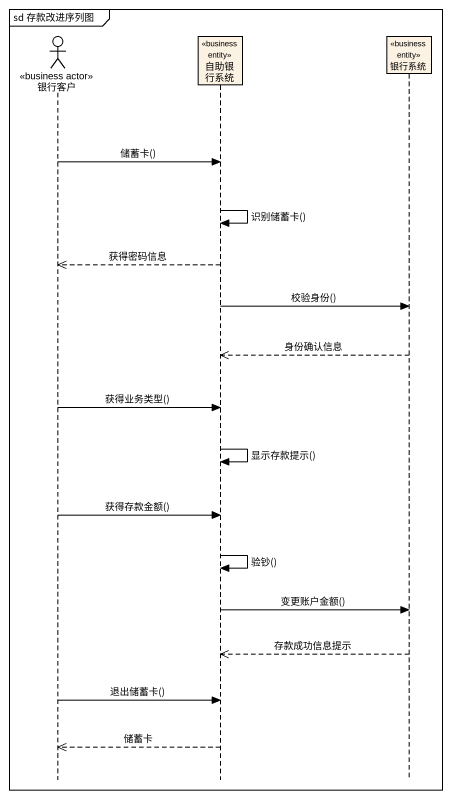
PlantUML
@startuml
mainframe sd 存款改进序列图
hide footbox
actor 银行客户 <<business actor>>
participant 自助银行系统 <<business entity>>
participant 银行系统 <<business entity>>

银行客户 -> 自助银行系统 : 储蓄卡()
自助银行系统 -> 自助银行系统 : 识别储蓄卡()
自助银行系统 -->> 银行客户 : 获得密码信息
自助银行系统 -> 银行系统 : 校验身份()
银行系统 -->> 自助银行系统 : 身份确认信息
银行客户 -> 自助银行系统 : 获得业务类型()
自助银行系统 -> 自助银行系统 : 显示存款提示()
银行客户 -> 自助银行系统 : 获得存款金额()
自助银行系统 -> 自助银行系统 : 验钞()
自助银行系统 -> 银行系统 : 变更账户金额()
银行系统 -->> 自助银行系统 : 存款成功信息提示
银行客户 -> 自助银行系统 : 退出储蓄卡()
自助银行系统 -->> 银行客户 : 储蓄卡
@enduml
